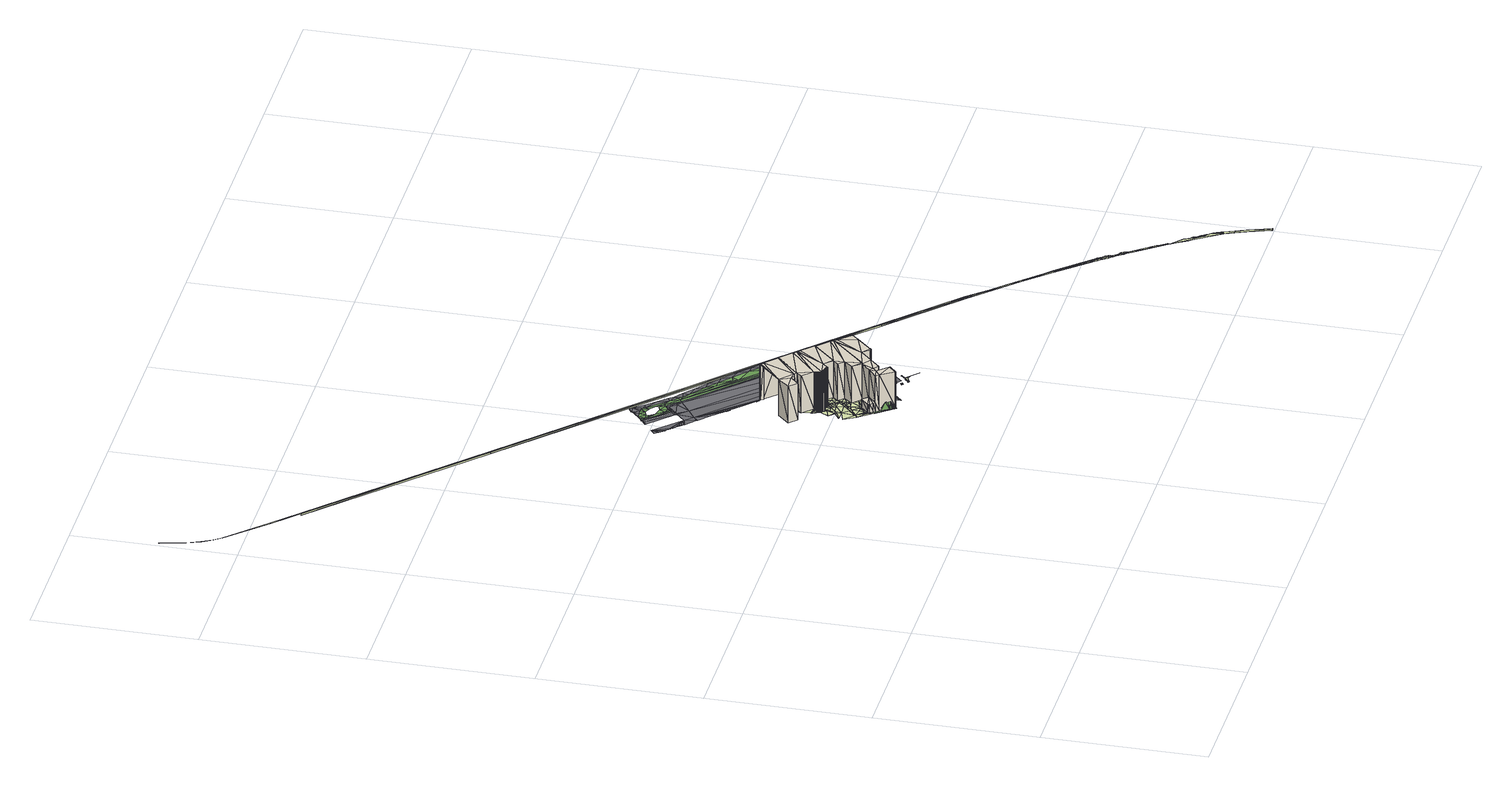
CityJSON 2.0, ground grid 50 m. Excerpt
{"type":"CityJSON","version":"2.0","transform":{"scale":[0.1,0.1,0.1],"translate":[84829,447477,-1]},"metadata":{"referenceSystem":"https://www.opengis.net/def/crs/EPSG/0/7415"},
"CityObjects":{
"object1":{"type":"GenericCityObject","attributes":{"bgt_status":"bestaand","bgt_type":"muur","plus_status":"geenWaarde","plus_type":"waardeOnbekend","relatievehoogteligging":"0"},"geometry":[{"type":"MultiSurface","lod":"1","boundaries":[[[0,1,2]],[[1,3,2]]]}]},
"building1":{"type":"Building","attributes":{"bgt_status":"bestaand","identificatiebagpnd":"503100000026303","measuredHeight":3.11,"min-height-surface":0.33,"plus_status":"geenWaarde","relatievehoogteligging":"0"},"geometry":[{"type":"MultiSurface","lod":"1","boundaries":[[[4,5,6]],[[5,7,6]],[[7,5,8]],[[7,8,9]],[[5,10,8]],[[11,12,6]],[[6,12,4]],[[13,11,7]],[[7,11,6]],[[3,13,9]],[[9,13,7]],[[2,3,8]],[[8,3,9]],[[14,2,10]],[[10,2,8]],[[15,14,5]],[[5,14,10]]]}]},
"building2":{"type":"Building","attributes":{"bgt_status":"bestaand","hoek":"(1:43.8)","identificatiebagpnd":"503100000004647","identificatiebagvbolaagstehuisnummer":"(1:503010000003297)","measuredHeight":12.33,"min-height-surface":0.16,"plaatsingspunt":"(1:84949.891447597.257)","plus_status":"geenWaarde","relatievehoogteligging":"0","tekst":"(1:37)"},"geometry":[{"type":"MultiSurface","lod":"1","boundaries":[[[16,17,18]],[[18,19,20]],[[19,21,22]],[[19,18,23]],[[19,23,21]],[[24,25,26]],[[23,24,26]],[[18,27,23]],[[23,27,24]],[[18,17,27]],[[27,17,28]],[[29,30,18]],[[18,30,16]],[[31,29,20]],[[20,29,18]],[[32,31,19]],[[19,31,20]],[[33,32,22]],[[22,32,19]],[[34,33,21]],[[21,33,22]],[[35,34,23]],[[23,34,21]],[[36,37,25]],[[25,37,26]],[[38,36,24]],[[24,36,25]],[[39,38,27]],[[27,38,24]],[[40,39,28]],[[28,39,27]],[[41,40,17]],[[17,40,28]]]}]},
"building3":{"type":"Building","attributes":{"bgt_status":"bestaand","hoek":"(1:43.8)","identificatiebagpnd":"503100000004643","identificatiebagvbolaagstehuisnummer":"(1:503010000003298)","measuredHeight":12.43,"min-height-surface":0.14,"plaatsingspunt":"(1:84955.890447590.722)","plus_status":"geenWaarde","relatievehoogteligging":"0","tekst":"(1:38)"},"geometry":[{"type":"MultiSurface","lod":"1","boundaries":[[[42,43,44]],[[44,45,46]],[[44,47,45]],[[44,48,47]],[[44,49,48]],[[44,50,49]],[[44,51,50]],[[44,52,51]],[[44,53,52]],[[44,54,53]],[[44,43,54]],[[42,55,43]],[[42,56,55]],[[42,57,56]],[[42,58,57]],[[42,59,58]],[[42,60,59]],[[42,61,60]],[[42,62,61]],[[42,63,62]],[[42,64,63]],[[42,65,64]],[[42,66,65]],[[42,67,66]],[[42,68,67]],[[67,69,70]],[[67,71,69]],[[69,71,72]],[[72,71,73]],[[74,68,75]],[[67,74,71]],[[67,68,74]],[[76,77,46]],[[46,77,44]],[[78,76,45]],[[45,76,46]],[[79,78,47]],[[47,78,45]],[[80,79,48]],[[48,79,47]],[[81,80,49]],[[49,80,48]],[[82,81,50]],[[50,81,49]],[[83,82,51]],[[51,82,50]],[[84,83,52]],[[52,83,51]],[[85,84,53]],[[53,84,52]],[[86,85,54]],[[54,85,53]],[[87,86,43]],[[43,86,54]],[[88,87,55]],[[55,87,43]],[[89,88,56]],[[56,88,55]],[[90,89,57]],[[57,89,56]],[[91,90,58]],[[58,90,57]],[[92,91,59]],[[59,91,58]],[[93,92,60]],[[60,92,59]],[[94,93,61]],[[61,93,60]],[[95,94,62]],[[62,94,61]],[[96,95,63]],[[63,95,62]],[[97,96,64]],[[64,96,63]],[[98,97,65]],[[65,97,64]],[[99,98,66]],[[66,98,65]],[[100,99,67]],[[67,99,66]],[[101,100,70]],[[70,100,67]],[[30,101,16]],[[16,101,69]],[[69,101,70]],[[17,16,72]],[[72,16,69]],[[72,41,17]],[[102,41,73]],[[73,41,72]],[[103,102,71]],[[71,102,73]],[[104,103,74]],[[74,103,71]],[[105,104,75]],[[75,104,74]],[[106,105,68]],[[68,105,75]]]}]},
"object2":{"type":"GenericCityObject","attributes":{"bgt_status":"bestaand","bgt_type":"muur","plus_status":"geenWaarde","plus_type":"waardeOnbekend","relatievehoogteligging":"0"},"geometry":[{"type":"MultiSurface","lod":"1","boundaries":[[[107,108,109]],[[107,110,108]],[[111,112,113]],[[111,114,112]],[[115,110,107]],[[116,117,118]],[[117,119,120]],[[117,121,119]],[[118,114,122]],[[121,117,116]],[[123,121,116]],[[123,116,124]],[[116,118,125]],[[125,118,126]],[[117,114,118]],[[114,111,127]],[[122,114,127]],[[122,128,129]],[[122,127,128]],[[111,110,127]],[[130,115,107]],[[115,127,110]],[[115,130,131]],[[131,130,132]],[[107,133,130]],[[134,130,133]],[[135,133,107]],[[136,135,109]],[[109,135,107]],[[137,136,108]],[[108,136,109]],[[138,137,110]],[[110,137,108]],[[139,138,111]],[[111,138,110]],[[140,139,113]],[[113,139,111]],[[141,140,112]],[[112,140,113]],[[142,141,114]],[[114,141,112]],[[143,142,117]],[[117,142,114]],[[144,143,120]],[[120,143,117]],[[145,144,119]],[[119,144,120]],[[146,145,121]],[[121,145,119]],[[123,146,121]]]}]},
"building4":{"type":"Building","attributes":{"bgt_status":"bestaand","hoek":"(1:43.8)","identificatiebagpnd":"503100000028346","identificatiebagvbolaagstehuisnummer":"(1:503010000003299)","measuredHeight":12.39,"min-height-surface":0.13,"plaatsingspunt":"(1:84958.769447588.042)","plus_status":"geenWaarde","relatievehoogteligging":"0","tekst":"(1:39)"},"geometry":[{"type":"MultiSurface","lod":"1","boundaries":[[[147,148,149]],[[42,150,151]],[[149,42,151]],[[42,152,150]],[[42,153,152]],[[42,154,153]],[[42,155,154]],[[42,156,155]],[[42,157,156]],[[42,158,157]],[[42,159,158]],[[42,160,159]],[[42,161,160]],[[42,162,161]],[[42,163,162]],[[42,164,163]],[[42,165,164]],[[42,166,165]],[[166,42,167]],[[167,42,168]],[[168,42,169]],[[169,42,170]],[[170,42,171]],[[171,42,172]],[[172,42,173]],[[173,42,44]],[[149,68,42]],[[174,175,68]],[[149,174,68]],[[149,148,176]],[[149,176,174]],[[148,177,176]],[[148,178,177]],[[179,180,147]],[[147,180,148]],[[181,182,149]],[[149,182,179]],[[149,179,147]],[[183,181,151]],[[151,181,149]],[[184,183,150]],[[150,183,151]],[[185,184,152]],[[152,184,150]],[[186,185,153]],[[153,185,152]],[[187,186,154]],[[154,186,153]],[[188,187,155]],[[155,187,154]],[[189,188,156]],[[156,188,155]],[[190,189,157]],[[157,189,156]],[[191,190,158]],[[158,190,157]],[[192,191,159]],[[159,191,158]],[[193,192,160]],[[160,192,159]],[[194,193,161]],[[161,193,160]],[[195,194,162]],[[162,194,161]],[[196,195,163]],[[163,195,162]],[[197,196,164]],[[164,196,163]],[[198,197,165]],[[165,197,164]],[[199,198,166]],[[166,198,165]],[[200,199,167]],[[167,199,166]],[[201,200,168]],[[168,200,167]],[[202,201,169]],[[169,201,168]],[[203,202,170]],[[170,202,169]],[[204,203,171]],[[171,203,170]],[[205,204,172]],[[172,204,171]],[[206,205,173]],[[173,205,172]],[[77,206,44]],[[44,206,173]],[[207,106,175]],[[175,106,68]],[[208,207,174]],[[174,207,175]],[[209,208,176]],[[176,208,174]],[[210,209,177]],[[177,209,176]],[[211,210,178]],[[178,210,177]],[[212,211,180]],[[180,211,148]],[[148,211,178]]]}]},
"building5":{"type":"Building","attributes":{"bgt_status":"bestaand","hoek":"(1:43.8)","identificatiebagpnd":"503100000026309","identificatiebagvbolaagstehuisnummer":"(1:503010000003301)","measuredHeight":12.13,"min-height-surface":0.17,"plaatsingspunt":"(1:84967.823447579.382)","plus_status":"geenWaarde","relatievehoogteligging":"0","tekst":"(1:41)"},"geometry":[{"type":"MultiSurface","lod":"1","boundaries":[[[213,214,215]],[[214,216,215]],[[217,218,215]],[[216,217,215]],[[219,213,215]],[[220,221,213]],[[222,223,213]],[[224,225,223]],[[226,227,228]],[[227,229,228]],[[230,231,232]],[[228,229,232]],[[230,233,231]],[[230,234,233]],[[229,230,232]],[[224,226,228]],[[223,222,224]],[[219,235,236]],[[224,237,226]],[[224,222,237]],[[222,213,221]],[[235,238,236]],[[219,236,213]],[[239,221,220]],[[213,236,220]],[[235,240,238]],[[241,242,235]],[[235,242,240]],[[243,241,219]],[[219,241,235]],[[244,243,215]],[[215,243,219]],[[245,244,218]],[[218,244,215]],[[246,245,217]],[[217,245,218]],[[133,246,216]],[[216,246,217]],[[134,133,214]],[[214,133,216]],[[247,134,213]],[[213,134,214]],[[248,247,223]],[[223,247,213]],[[249,248,225]],[[225,248,223]],[[250,249,224]],[[224,249,225]],[[251,250,228]],[[228,250,224]],[[124,251,232]],[[232,251,228]],[[123,124,231]],[[231,124,232]],[[252,123,233]],[[233,123,231]],[[253,252,234]],[[234,252,233]],[[254,253,230]],[[230,253,234]],[[255,254,229]],[[229,254,230]],[[12,255,4]],[[4,255,227]],[[227,255,229]],[[5,4,226]],[[226,4,227]],[[256,15,237]],[[237,15,5]],[[237,5,226]],[[257,256,222]],[[222,256,237]],[[258,259,239]],[[239,259,221]],[[260,258,220]],[[220,258,239]],[[261,260,236]],[[236,260,220]],[[262,261,238]],[[238,261,236]],[[242,262,240]],[[240,262,238]]]}]},
"building6":{"type":"Building","attributes":{"bgt_status":"bestaand","hoek":"(1:43.8)","identificatiebagpnd":"503100000026310","identificatiebagvbolaagstehuisnummer":"(1:503010000003300)","measuredHeight":12.33,"min-height-surface":0.15,"plaatsingspunt":"(1:84965.207447582.006)","plus_status":"geenWaarde","relatievehoogteligging":"0","tekst":"(1:40)"},"geometry":[{"type":"MultiSurface","lod":"1","boundaries":[[[263,264,265]],[[263,265,266]],[[265,179,267]],[[268,180,179]],[[265,268,179]],[[180,268,269]],[[265,270,268]],[[265,264,270]],[[270,264,271]],[[222,221,263]],[[263,221,264]],[[272,257,266]],[[266,257,222]],[[266,222,263]],[[273,272,265]],[[265,272,266]],[[274,273,267]],[[267,273,265]],[[182,274,179]],[[179,274,267]],[[275,212,269]],[[269,212,180]],[[276,275,268]],[[268,275,269]],[[277,276,270]],[[270,276,268]],[[278,277,271]],[[271,277,270]],[[259,278,221]],[[221,278,264]],[[264,278,271]]]}]},
"object3":{"type":"GenericCityObject","attributes":{"bgt_status":"bestaand","bgt_type":"muur","plus_status":"geenWaarde","plus_type":"waardeOnbekend","relatievehoogteligging":"0"},"geometry":[{"type":"MultiSurface","lod":"1","boundaries":[[[279,280,281]],[[280,279,282]],[[282,279,283]],[[280,284,281]],[[281,285,286]],[[281,284,285]],[[287,285,284]],[[288,287,289]],[[287,290,289]],[[287,284,290]],[[291,292,283]],[[283,292,282]],[[293,291,279]],[[279,291,283]],[[281,293,279]],[[294,295,286]],[[286,295,281]],[[296,294,285]],[[285,294,286]],[[287,296,285]]]}]},
"landuse1":{"type":"LandUse","attributes":{"bgt_fysiekvoorkomen":"erf","bgt_status":"bestaand","onbegroeidterreindeeloptalud":"0","plus_fysiekvoorkomen":"waardeOnbekend","plus_status":"geenWaarde","relatievehoogteligging":"0"},"geometry":[{"type":"MultiSurface","lod":"1","boundaries":[[[297,298,299]],[[297,300,298]],[[1,0,297]],[[301,302,303]],[[300,301,303]],[[302,304,305]],[[306,297,0]],[[307,0,2]],[[301,304,302]],[[300,297,306]],[[304,308,305]],[[309,0,307]],[[308,310,305]],[[301,311,304]],[[301,300,311]],[[309,312,0]],[[312,306,0]],[[311,313,304]],[[2,314,307]],[[310,315,316]],[[313,308,304]],[[317,315,310]],[[318,319,316]],[[314,309,307]],[[320,317,310]],[[318,316,315]],[[320,310,308]],[[321,317,320]],[[315,317,86]],[[321,84,317]],[[322,311,300]],[[306,323,300]],[[313,324,308]],[[84,85,317]],[[309,314,312]],[[85,86,317]],[[320,308,324]],[[311,325,313]],[[326,101,327]],[[320,80,321]],[[80,81,321]],[[82,321,81]],[[315,92,318]],[[82,83,321]],[[83,84,321]],[[14,314,2]],[[315,86,87]],[[80,320,79]],[[79,320,78]],[[315,87,88]],[[320,324,78]],[[89,315,88]],[[100,328,319]],[[315,89,90]],[[99,319,318]],[[78,324,76]],[[329,328,100]],[[90,91,315]],[[101,329,100]],[[313,325,324]],[[306,312,330]],[[92,315,91]],[[93,318,92]],[[331,312,314]],[[93,94,318]],[[318,94,95]],[[29,31,327]],[[324,332,76]],[[318,95,96]],[[323,322,300]],[[322,325,311]],[[318,96,97]],[[30,327,101]],[[318,97,98]],[[324,325,332]],[[312,331,333]],[[99,100,319]],[[98,99,318]],[[306,330,323]],[[14,331,314]],[[77,76,332]],[[312,333,330]],[[29,327,30]],[[14,334,331]],[[332,325,335]],[[206,77,332]],[[334,333,331]],[[205,206,332]],[[204,205,332]],[[204,332,335]],[[322,336,325]],[[325,337,335]],[[203,204,335]],[[336,337,325]],[[202,203,335]],[[201,202,335]],[[333,338,330]],[[201,335,339]],[[330,338,323]],[[15,340,14]],[[339,200,201]],[[337,339,335]],[[322,341,336]],[[200,339,199]],[[337,199,339]],[[256,340,15]],[[198,199,337]],[[337,336,342]],[[198,337,197]],[[342,336,341]],[[14,343,334]],[[334,344,333]],[[196,197,337]],[[345,322,323]],[[333,346,338]],[[195,196,337]],[[194,195,337]],[[338,347,323]],[[348,337,342]],[[340,349,14]],[[337,348,194]],[[345,341,322]],[[348,193,194]],[[341,350,342]],[[348,342,351]],[[340,256,349]],[[348,352,193]],[[352,192,193]],[[353,338,346]],[[344,346,333]],[[348,354,352]],[[191,192,352]],[[347,345,323]],[[350,351,342]],[[347,338,353]],[[348,351,354]],[[352,354,191]],[[345,350,341]],[[191,354,190]],[[343,344,334]],[[354,189,190]],[[14,349,343]],[[354,351,355]],[[351,350,355]],[[355,189,354]],[[355,188,189]],[[346,356,353]],[[355,357,188]],[[357,187,188]],[[358,346,344]],[[350,359,355]],[[356,347,353]],[[356,346,358]],[[345,359,350]],[[357,186,187]],[[185,186,357]],[[355,360,357]],[[344,272,358]],[[358,272,356]],[[345,347,361]],[[360,185,357]],[[355,359,360]],[[256,257,349]],[[360,184,185]],[[345,361,359]],[[360,183,184]],[[356,362,347]],[[363,272,344]],[[362,361,347]],[[343,363,344]],[[364,183,360]],[[343,349,365]],[[343,365,363]],[[359,366,360]],[[361,367,359]],[[257,272,363]],[[366,364,360]],[[274,361,362]],[[273,356,272]],[[349,257,365]],[[181,183,364]],[[367,366,359]],[[257,363,365]],[[361,274,367]],[[273,362,356]],[[181,364,366]],[[273,274,362]],[[274,182,367]],[[182,366,367]],[[182,181,366]]]}]},
"landuse2":{"type":"LandUse","attributes":{"bgt_fysiekvoorkomen":"erf","bgt_status":"bestaand","onbegroeidterreindeeloptalud":"0","plus_fysiekvoorkomen":"waardeOnbekend","plus_status":"geenWaarde","relatievehoogteligging":"0"},"geometry":[{"type":"MultiSurface","lod":"1","boundaries":[[[3,368,13]],[[369,370,1]],[[370,3,1]],[[299,1,297]],[[371,372,370]],[[368,3,372]],[[373,374,372]],[[374,13,368]],[[299,369,1]],[[372,3,370]],[[371,369,299]],[[371,370,369]],[[373,371,299]],[[373,372,371]],[[372,374,368]],[[373,13,374]]]}]},
"landuse3":{"type":"LandUse","attributes":{"bgt_fysiekvoorkomen":"openverharding","bgt_status":"bestaand","onbegroeidterreindeeloptalud":"0","plus_fysiekvoorkomen":"waardeOnbekend","plus_status":"geenWaarde","relatievehoogteligging":"0"},"geometry":[{"type":"MultiSurface","lod":"1","boundaries":[[[11,13,373]],[[11,373,375]]]}]},
"plantcover1":{"type":"PlantCover","attributes":{"begroeidterreindeeloptalud":"0","bgt_status":"bestaand","class":"groenvoorziening","plus_fysiekvoorkomen":"heesters","plus_status":"geenWaarde","relatievehoogteligging":"0"},"geometry":[{"type":"MultiSurface","lod":"1","boundaries":[[[376,377,378]],[[379,380,381]],[[12,11,375]],[[255,12,375]],[[254,378,377]],[[379,255,375]],[[254,380,378]],[[254,255,380]],[[382,377,383]],[[378,380,379]],[[379,381,255]],[[380,255,381]],[[254,382,383]],[[254,377,382]],[[383,384,375]],[[383,377,376]],[[384,379,375]],[[384,378,379]],[[384,376,378]],[[384,383,376]]]}]},
"road1":{"type":"Road","attributes":{"bgt_status":"bestaand","function":"voetpad","plus_functiewegdeel":"waardeOnbekend","plus_fysiekvoorkomenwegdeel":"gebakkenklinkers","plus_status":"geenWaarde","relatievehoogteligging":"0","surfacematerial":"openverharding","wegdeeloptalud":"0"},"geometry":[{"type":"MultiSurface","lod":"1","boundaries":[[[385,242,386]],[[386,242,387]],[[278,385,275]],[[388,387,242]],[[389,388,242]],[[390,389,242]],[[391,390,242]],[[392,391,242]],[[393,392,242]],[[394,393,242]],[[395,394,242]],[[396,395,242]],[[397,396,242]],[[398,397,242]],[[399,398,242]],[[400,399,242]],[[401,400,242]],[[402,401,242]],[[403,402,242]],[[404,403,242]],[[242,385,262]],[[262,385,258]],[[261,262,260]],[[262,258,260]],[[275,385,211]],[[258,385,259]],[[259,385,278]],[[277,278,276]],[[278,275,276]],[[211,385,210]],[[275,211,212]],[[385,405,41]],[[102,385,41]],[[209,210,207]],[[209,207,208]],[[210,385,207]],[[207,385,106]],[[106,385,105]],[[104,105,103]],[[105,102,103]],[[105,385,102]],[[41,405,40]],[[406,405,407]],[[39,40,38]],[[40,36,38]],[[40,405,36]],[[36,405,37]],[[37,405,408]],[[409,408,410]],[[409,410,411]],[[408,405,410]],[[410,406,412]],[[410,405,406]],[[413,405,414]],[[415,407,416]],[[407,417,416]],[[407,405,417]],[[417,405,418]],[[418,405,419]],[[420,419,413]],[[420,413,421]],[[419,405,413]],[[414,405,422]],[[422,405,423]],[[424,423,425]],[[426,427,428]],[[428,424,425]],[[429,427,430]],[[430,427,431]],[[426,432,431]],[[431,427,426]],[[433,432,434]],[[426,435,432]],[[434,432,435]],[[426,436,435]],[[437,436,438]],[[439,438,436]],[[440,437,438]],[[439,441,438]],[[442,441,443]],[[439,444,441]],[[443,441,444]],[[439,445,444]],[[446,445,439]],[[439,436,426]],[[428,425,426]],[[423,405,425]]]}]},
"landuse4":{"type":"LandUse","attributes":{"bgt_fysiekvoorkomen":"erf","bgt_status":"bestaand","onbegroeidterreindeeloptalud":"0","plus_fysiekvoorkomen":"waardeOnbekend","plus_status":"geenWaarde","relatievehoogteligging":"0"},"geometry":[{"type":"MultiSurface","lod":"1","boundaries":[[[447,448,449]],[[450,451,248]],[[131,452,115]],[[453,132,130]],[[115,452,127]],[[452,131,454]],[[129,455,122]],[[456,457,128]],[[122,455,118]],[[457,458,459]],[[125,460,116]],[[125,126,461]],[[457,462,463]],[[464,249,250]],[[251,465,464]],[[463,126,455]],[[466,467,447]],[[466,468,247]],[[469,247,468]],[[459,458,470]],[[455,126,118]],[[456,450,248]],[[451,247,248]],[[447,469,468]],[[134,247,469]],[[453,448,447]],[[134,469,449]],[[124,471,251]],[[460,125,471]],[[448,134,449]],[[449,469,447]],[[451,466,247]],[[447,468,466]],[[459,462,457]],[[463,461,126]],[[452,454,472]],[[470,458,456]],[[472,473,450]],[[454,132,453]],[[128,457,129]],[[457,463,455]],[[471,465,251]],[[471,461,465]],[[473,451,450]],[[473,467,451]],[[451,467,466]],[[473,454,453]],[[467,453,447]],[[467,473,453]],[[130,448,453]],[[130,134,448]],[[129,457,455]],[[456,458,457]],[[248,470,456]],[[248,459,470]],[[459,474,462]],[[461,471,125]],[[474,463,462]],[[475,249,461]],[[475,461,463]],[[249,465,461]],[[472,454,473]],[[131,132,454]],[[456,476,450]],[[476,128,452]],[[476,452,472]],[[128,127,452]],[[450,476,472]],[[456,128,476]],[[124,460,471]],[[124,116,460]],[[251,464,250]],[[465,249,464]],[[249,459,248]],[[249,474,459]],[[474,475,463]],[[474,249,475]]]}]},
"road2":{"type":"Road","attributes":{"bgt_status":"bestaand","function":"parkeervlak","plus_functiewegdeel":"waardeOnbekend","plus_fysiekvoorkomenwegdeel":"betonstraatstenen","plus_status":"geenWaarde","relatievehoogteligging":"0","surfacematerial":"openverharding","wegdeeloptalud":"0"},"geometry":[{"type":"MultiSurface","lod":"1","boundaries":[[[477,478,479]],[[479,478,480]],[[480,478,481]],[[481,478,482]],[[482,478,483]],[[483,478,484]],[[484,478,485]],[[485,478,486]],[[478,487,486]]]}]},
"road3":{"type":"Road","attributes":{"bgt_status":"bestaand","function":"rijbaanlokaleweg","plus_functiewegdeel":"waardeOnbekend","plus_fysiekvoorkomenwegdeel":"betonstraatstenen","plus_status":"geenWaarde","relatievehoogteligging":"0","surfacematerial":"openverharding","wegdeeloptalud":"0"},"geometry":[{"type":"MultiSurface","lod":"1","boundaries":[[[488,489,385]],[[489,405,385]],[[489,490,405]],[[405,490,425]]]}]},
"road4":{"type":"Road","attributes":{"bgt_status":"bestaand","function":"voetpad","plus_functiewegdeel":"waardeOnbekend","plus_fysiekvoorkomenwegdeel":"gebakkenklinkers","plus_status":"geenWaarde","relatievehoogteligging":"0","surfacematerial":"openverharding","wegdeeloptalud":"0"},"geometry":[{"type":"MultiSurface","lod":"1","boundaries":[[[491,492,493]],[[494,495,496]],[[494,497,495]],[[498,499,496]],[[500,494,496]],[[501,500,496]],[[499,501,496]],[[502,499,498]],[[503,502,498]],[[504,503,498]],[[505,504,498]],[[506,505,498]],[[507,506,498]],[[493,507,498]],[[493,492,507]],[[508,491,493]],[[509,510,491]],[[508,509,491]],[[511,512,513]],[[512,509,508]],[[514,515,516]],[[511,509,512]],[[517,511,518]],[[519,517,518]],[[518,511,520]],[[521,518,520]],[[520,511,522]],[[523,520,524]],[[524,520,525]],[[526,524,525]],[[525,520,522]],[[522,511,527]],[[527,511,513]],[[528,516,515]],[[528,515,529]],[[530,528,529]],[[514,512,515]],[[531,528,530]],[[531,513,528]],[[531,527,513]],[[513,512,514]]]}]},
"road5":{"type":"Road","attributes":{"bgt_status":"bestaand","function":"voetpad","plus_functiewegdeel":"waardeOnbekend","plus_fysiekvoorkomenwegdeel":"gebakkenklinkers","plus_status":"geenWaarde","relatievehoogteligging":"0","surfacematerial":"openverharding","wegdeeloptalud":"0"},"geometry":[{"type":"MultiSurface","lod":"1","boundaries":[[[532,533,534]],[[533,535,534]]]}]},
"plantcover2":{"type":"PlantCover","attributes":{"begroeidterreindeeloptalud":"0","bgt_status":"bestaand","class":"groenvoorziening","plus_fysiekvoorkomen":"gras-enkruidachtigen","plus_status":"geenWaarde","relatievehoogteligging":"0"},"geometry":[{"type":"MultiSurface","lod":"1","boundaries":[[[536,537,538]],[[539,540,541]],[[542,539,541]],[[543,542,544]],[[545,546,547]],[[548,547,546]],[[549,548,546]],[[550,551,546]],[[515,552,553]],[[536,552,515]],[[554,515,512]],[[555,556,508]],[[557,558,547]],[[496,495,559]],[[560,561,562]],[[562,496,563]],[[563,564,565]],[[565,564,566]],[[563,496,564]],[[564,496,559]],[[561,498,496]],[[561,567,568]],[[562,561,496]],[[569,570,554]],[[571,561,560]],[[571,567,561]],[[570,556,572]],[[551,549,546]],[[551,550,573]],[[573,550,574]],[[575,576,577]],[[578,574,579]],[[580,550,546]],[[577,561,581]],[[582,576,575]],[[575,577,583]],[[583,577,581]],[[581,561,584]],[[584,561,568]],[[536,585,552]],[[545,555,508]],[[558,555,545]],[[547,558,545]],[[557,544,558]],[[557,543,544]],[[542,541,544]],[[540,538,537]],[[540,537,541]],[[538,585,536]],[[536,586,537]],[[508,587,512]],[[508,556,587]],[[574,550,579]],[[576,561,577]],[[588,576,582]],[[580,589,578]],[[588,589,576]],[[580,578,579]],[[572,536,515]],[[572,586,536]],[[587,569,554]],[[587,556,570]],[[554,570,572]],[[569,587,570]],[[515,554,572]],[[512,587,554]],[[550,580,579]],[[546,561,576]],[[576,580,546]],[[576,589,580]]]}]},
"road6":{"type":"Road","attributes":{"bgt_status":"bestaand","function":"parkeervlak","plus_functiewegdeel":"waardeOnbekend","plus_fysiekvoorkomenwegdeel":"betonstraatstenen","plus_status":"geenWaarde","relatievehoogteligging":"0","surfacematerial":"openverharding","wegdeeloptalud":"0"},"geometry":[{"type":"MultiSurface","lod":"1","boundaries":[[[492,491,510]],[[492,488,507]],[[507,500,506]],[[506,504,505]],[[506,503,504]],[[506,501,503]],[[503,501,502]],[[502,501,499]],[[506,500,501]],[[507,494,500]],[[507,497,494]],[[507,590,497]],[[590,507,488]],[[591,590,488]],[[592,591,488]],[[593,592,488]],[[594,593,488]],[[595,594,488]],[[596,595,488]],[[597,596,488]],[[598,597,488]],[[599,598,488]],[[599,488,600]],[[492,489,488]],[[520,523,490]],[[522,527,490]],[[525,522,490]],[[526,525,490]],[[524,526,490]],[[523,524,490]],[[489,517,490]],[[521,520,490]],[[510,511,489]],[[490,518,521]],[[490,519,518]],[[490,517,519]],[[489,511,517]],[[510,509,511]],[[492,510,489]]]}]},
"landuse5":{"type":"LandUse","attributes":{"bgt_fysiekvoorkomen":"geslotenverharding","bgt_status":"bestaand","onbegroeidterreindeeloptalud":"0","plus_fysiekvoorkomen":"waardeOnbekend","plus_status":"geenWaarde","relatievehoogteligging":"0"},"geometry":[{"type":"MultiSurface","lod":"1","boundaries":[[[601,602,603]],[[602,604,605]],[[606,607,608]],[[609,610,611]],[[611,612,613]],[[613,612,614]],[[615,616,617]],[[618,619,620]],[[621,622,623]],[[624,625,626]],[[627,628,629]],[[630,631,632]],[[630,633,631]],[[634,635,636]],[[634,637,635]],[[638,639,637]],[[640,641,639]],[[642,643,641]],[[644,645,646]],[[647,648,649]],[[649,648,650]],[[650,648,651]],[[652,648,653]],[[653,648,654]],[[654,648,655]],[[648,645,656]],[[656,645,657]],[[657,645,658]],[[658,645,659]],[[659,645,644]],[[645,660,646]],[[645,661,660]],[[608,662,661]],[[608,663,662]],[[608,664,663]],[[608,665,664]],[[608,666,665]],[[608,667,666]],[[608,668,667]],[[608,669,668]],[[608,670,669]],[[608,671,670]],[[608,672,671]],[[608,673,672]],[[608,674,673]],[[608,675,674]],[[676,610,609]],[[606,677,607]],[[678,679,643]],[[680,677,681]],[[682,683,645]],[[681,677,606]],[[655,648,656]],[[607,675,608]],[[620,684,618]],[[685,686,687]],[[683,688,689]],[[629,628,690]],[[691,683,689]],[[692,693,622]],[[692,694,693]],[[678,643,642]],[[695,634,636]],[[696,693,697]],[[622,621,698]],[[699,617,616]],[[700,701,702]],[[703,700,702]],[[704,705,706]],[[707,708,701]],[[709,710,708]],[[711,712,713]],[[714,715,716]],[[716,708,717]],[[611,610,612]],[[604,610,676]],[[605,604,676]],[[603,602,605]],[[718,719,603]],[[603,719,601]],[[718,720,721]],[[719,718,721]],[[722,697,693]],[[616,687,699]],[[623,625,624]],[[628,627,625]],[[634,695,637]],[[723,640,638]],[[724,725,708]],[[726,727,725]],[[728,729,708]],[[730,714,731]],[[732,733,707]],[[726,725,733]],[[638,640,639]],[[734,641,640]],[[725,727,708]],[[729,709,708]],[[705,735,736]],[[736,614,705]],[[726,710,709]],[[726,737,710]],[[688,682,647]],[[738,683,682]],[[694,616,697]],[[694,687,616]],[[739,740,702]],[[741,739,617]],[[619,683,691]],[[688,679,689]],[[723,734,640]],[[642,641,734]],[[732,700,742]],[[743,701,700]],[[744,731,737]],[[712,745,706]],[[686,699,687]],[[686,617,699]],[[698,692,622]],[[698,694,692]],[[682,645,647]],[[645,608,661]],[[694,722,693]],[[694,697,722]],[[714,746,737]],[[710,737,746]],[[633,695,636]],[[695,638,637]],[[745,704,706]],[[613,735,704]],[[629,690,632]],[[628,633,690]],[[726,729,728]],[[726,709,729]],[[747,744,748]],[[731,715,730]],[[688,738,682]],[[749,683,738]],[[750,707,701]],[[724,708,707]],[[626,627,629]],[[626,625,627]],[[647,645,648]],[[683,608,645]],[[751,679,678]],[[752,740,742]],[[741,617,686]],[[685,753,739]],[[753,740,754]],[[616,755,697]],[[756,693,757]],[[726,732,742]],[[726,733,732]],[[742,753,687]],[[742,740,753]],[[710,717,708]],[[710,746,717]],[[753,685,687]],[[753,754,739]],[[651,652,653]],[[651,648,652]],[[732,743,700]],[[732,750,743]],[[706,705,614]],[[704,735,705]],[[684,691,689]],[[620,619,691]],[[631,633,636]],[[628,642,695]],[[628,695,633]],[[642,723,695]],[[740,739,754]],[[702,617,739]],[[733,724,707]],[[733,725,724]],[[613,745,744]],[[613,704,745]],[[758,696,697]],[[757,693,696]],[[744,759,731]],[[748,760,713]],[[684,751,618]],[[689,679,751]],[[742,703,702]],[[742,700,703]],[[727,728,708]],[[727,726,728]],[[691,684,620]],[[689,751,684]],[[678,618,751]],[[678,619,618]],[[690,630,632]],[[690,633,630]],[[702,752,742]],[[702,740,752]],[[615,755,616]],[[757,758,755]],[[744,761,760]],[[744,745,761]],[[761,711,713]],[[761,745,711]],[[713,712,706]],[[711,745,712]],[[755,758,697]],[[757,696,758]],[[743,750,701]],[[732,707,750]],[[756,615,617]],[[756,755,615]],[[613,736,735]],[[613,614,736]],[[746,716,717]],[[731,759,715]],[[714,730,715]],[[760,761,713]],[[746,714,716]],[[737,731,714]],[[747,713,715]],[[715,708,716]],[[747,748,713]],[[744,760,748]],[[759,747,715]],[[759,744,747]],[[628,622,693]],[[628,625,622]],[[621,623,624]],[[622,625,623]],[[688,749,738]],[[688,683,749]],[[685,741,686]],[[685,739,741]],[[695,723,638]],[[642,734,723]],[[693,756,617]],[[757,755,756]],[[706,715,713]],[[706,708,715]],[[762,763,613]],[[613,763,611]],[[764,762,744]],[[744,762,613]],[[765,764,737]],[[737,764,744]],[[766,765,726]],[[726,765,737]],[[742,766,726]],[[767,742,687]],[[768,767,694]],[[694,767,687]],[[769,768,698]],[[698,768,694]],[[770,769,621]],[[621,769,698]],[[771,770,624]],[[624,770,621]],[[772,771,626]],[[626,771,624]],[[773,772,629]],[[629,772,626]],[[774,773,632]],[[632,773,629]],[[631,774,632]],[[775,636,635]],[[776,775,637]],[[637,775,635]],[[777,776,639]],[[639,776,637]],[[778,777,641]],[[641,777,639]],[[643,778,641]],[[779,688,647]],[[780,779,649]],[[649,779,647]],[[781,780,650]],[[650,780,649]],[[782,781,651]],[[651,781,650]],[[783,782,653]],[[653,782,651]],[[784,783,654]],[[654,783,653]],[[785,784,655]],[[655,784,654]],[[786,785,656]],[[656,785,655]],[[787,786,657]],[[657,786,656]],[[788,787,658]],[[658,787,657]],[[789,788,659]],[[659,788,658]],[[790,789,644]],[[644,789,659]],[[791,790,646]],[[646,790,644]],[[792,791,660]],[[660,791,646]],[[793,792,661]],[[661,792,660]],[[794,793,662]],[[662,793,661]],[[795,794,663]],[[663,794,662]],[[796,795,664]],[[664,795,663]],[[797,796,665]],[[665,796,664]],[[798,797,666]],[[666,797,665]],[[799,798,667]],[[667,798,666]],[[800,799,668]],[[668,799,667]],[[801,800,669]],[[669,800,668]],[[802,801,670]],[[670,801,669]],[[803,802,671]],[[671,802,670]],[[804,803,672]],[[672,803,671]],[[805,804,673]],[[673,804,672]],[[806,805,674]],[[674,805,673]],[[807,806,675]],[[675,806,674]],[[808,807,607]],[[607,807,675]],[[809,808,677]],[[677,808,607]],[[680,809,677]]]}]},
"landuse6":{"type":"LandUse","attributes":{"bgt_fysiekvoorkomen":"erf","bgt_status":"bestaand","onbegroeidterreindeeloptalud":"0","plus_fysiekvoorkomen":"waardeOnbekend","plus_status":"geenWaarde","relatievehoogteligging":"0"},"geometry":[{"type":"MultiSurface","lod":"1","boundaries":[[[284,280,810]],[[810,811,284]],[[812,811,810]],[[811,813,284]]]}]},
"road7":{"type":"Road","attributes":{"bgt_status":"bestaand","function":"voetpad","plus_functiewegdeel":"waardeOnbekend","plus_fysiekvoorkomenwegdeel":"asfalt","plus_status":"geenWaarde","relatievehoogteligging":"0","surfacematerial":"geslotenverharding","wegdeeloptalud":"0"},"geometry":[{"type":"MultiSurface","lod":"1","boundaries":[[[814,543,815]],[[816,815,557]],[[573,574,817]],[[551,818,819]],[[578,589,820]],[[574,821,817]],[[822,823,824]],[[582,575,825]],[[826,827,562]],[[828,829,830]],[[565,566,831]],[[827,832,562]],[[823,827,824]],[[823,828,830]],[[833,834,547]],[[822,828,823]],[[575,583,835]],[[588,836,837]],[[573,817,818]],[[824,827,826]],[[834,816,547]],[[838,826,563]],[[839,838,563]],[[831,839,565]],[[831,566,840]],[[563,565,839]],[[841,571,832]],[[584,842,843]],[[826,562,563]],[[841,842,568]],[[571,560,832]],[[562,832,560]],[[844,584,843]],[[841,567,571]],[[575,835,825]],[[841,568,567]],[[844,835,583]],[[568,842,584]],[[584,844,581]],[[844,583,581]],[[825,836,582]],[[820,589,837]],[[821,578,820]],[[582,836,588]],[[588,837,589]],[[574,578,821]],[[833,549,819]],[[551,573,818]],[[819,549,551]],[[833,548,549]],[[833,547,548]],[[816,557,547]],[[815,543,557]],[[543,814,542]],[[542,814,539]],[[539,814,845]],[[540,539,846]],[[538,540,847]],[[538,847,585]],[[540,846,847]],[[848,539,849]],[[814,850,851]],[[846,539,852]],[[852,539,848]],[[849,539,853]],[[853,539,854]],[[854,539,845]],[[845,814,855]],[[855,814,856]],[[856,814,851]],[[851,850,857]]]}]},
"road8":{"type":"Road","attributes":{"bgt_status":"bestaand","function":"parkeervlak","plus_functiewegdeel":"waardeOnbekend","plus_fysiekvoorkomenwegdeel":"betonstraatstenen","plus_status":"geenWaarde","relatievehoogteligging":"0","surfacematerial":"openverharding","wegdeeloptalud":"0"},"geometry":[{"type":"MultiSurface","lod":"1","boundaries":[[[858,859,860]],[[858,860,861]],[[860,859,862]],[[862,859,863]],[[863,859,864]],[[864,859,865]],[[865,859,866]],[[866,859,867]],[[867,859,868]]]}]},
"plantcover3":{"type":"PlantCover","attributes":{"begroeidterreindeeloptalud":"0","bgt_status":"bestaand","class":"groenvoorziening","plus_fysiekvoorkomen":"heesters","plus_status":"geenWaarde","relatievehoogteligging":"0"},"geometry":[{"type":"MultiSurface","lod":"1","boundaries":[[[545,508,493]],[[493,498,546]],[[546,498,561]],[[545,493,546]]]}]},
"plantcover4":{"type":"PlantCover","attributes":{"begroeidterreindeeloptalud":"0","bgt_status":"bestaand","class":"groenvoorziening","plus_fysiekvoorkomen":"waardeOnbekend","plus_status":"geenWaarde","relatievehoogteligging":"0"},"geometry":[{"type":"MultiSurface","lod":"1","boundaries":[[[869,870,871]],[[870,872,871]]]}]},
"road9":{"type":"Road","attributes":{"bgt_status":"bestaand","function":"voetpad","plus_functiewegdeel":"waardeOnbekend","plus_fysiekvoorkomenwegdeel":"gebakkenklinkers","plus_status":"geenWaarde","relatievehoogteligging":"0","surfacematerial":"openverharding","wegdeeloptalud":"0"},"geometry":[{"type":"MultiSurface","lod":"1","boundaries":[[[873,874,875]],[[874,876,875]]]}]},
"road10":{"type":"Road","attributes":{"bgt_status":"bestaand","function":"rijbaanlokaleweg","plus_functiewegdeel":"verkeersdrempel","plus_fysiekvoorkomenwegdeel":"waardeOnbekend","plus_status":"geenWaarde","relatievehoogteligging":"0","surfacematerial":"openverharding","wegdeeloptalud":"0"},"geometry":[{"type":"MultiSurface","lod":"1","boundaries":[[[877,878,879]],[[877,879,880]]]}]},
"road11":{"type":"Road","attributes":{"bgt_status":"bestaand","function":"rijbaanlokaleweg","plus_functiewegdeel":"verkeersdrempel","plus_fysiekvoorkomenwegdeel":"waardeOnbekend","plus_status":"geenWaarde","relatievehoogteligging":"0","surfacematerial":"openverharding","wegdeeloptalud":"0"},"geometry":[{"type":"MultiSurface","lod":"1","boundaries":[[[386,881,600]],[[600,488,385]],[[386,600,385]]]}]}
},
"vertices":[
[1180,938,15],[1179,937,15],[1203,907,13],[1202,905,13],
[1215,887,41],[1244,913,41],[1211,893,41],[1204,902,41],[1203,907,41],[1202,905,41],[1229,931,41],[1211,893,13],[1215,887,12],[1204,902,13],[1229,931,13],[1244,913,12],
[1177,1112,133],[1250,1184,133],[1171,1118,133],[1147,1122,133],[1156,1114,133],[1095,1119,133],[1119,1095,133],[1131,1155,133],[1205,1225,133],[1206,1226,133],[1204,1228,133],[1212,1218,133],[1213,1219,133],[1171,1118,12],[1177,1112,11],[1156,1114,12],[1147,1122,12],[1119,1095,12],[1095,1119,12],[1131,1155,11],[1206,1226,12],[1204,1228,11],[1205,1225,12],[1212,1218,12],[1213,1219,12],[1250,1184,11],
[1199,1043,134],[1182,1048,134],[1196,1040,134],[1184,1035,134],[1188,1032,134],[1184,1036,134],[1183,1038,134],[1183,1039,134],[1182,1041,134],[1182,1042,134],[1182,1044,134],[1182,1045,134],[1182,1047,134],[1182,1050,134],[1183,1051,134],[1183,1053,134],[1183,1054,134],[1184,1056,134],[1185,1057,134],[1186,1058,134],[1187,1060,134],[1187,1061,134],[1188,1062,134],[1190,1063,134],[1191,1064,134],[1192,1065,134],[1296,1140,134],[1177,1112,134],[1161,1095,134],[1286,1148,134],[1250,1184,134],[1287,1149,134],[1293,1141,134],[1294,1142,134],[1188,1032,11],[1196,1040,11],[1184,1035,11],[1184,1036,11],[1183,1038,11],[1183,1039,11],[1182,1041,11],[1182,1042,11],[1182,1044,11],[1182,1045,11],[1182,1047,11],[1182,1048,11],[1182,1050,11],[1183,1051,11],[1183,1053,11],[1183,1054,11],[1184,1056,11],[1185,1057,11],[1186,1058,11],[1187,1060,11],[1187,1061,11],[1188,1062,11],[1190,1063,11],[1191,1064,11],[1192,1065,11],[1161,1095,11],[1287,1149,11],[1286,1148,11],[1293,1141,11],[1294,1142,11],[1296,1140,11],
[1340,913,16],[1338,910,15],[1340,912,15],[1337,911,15],[1316,892,15],[1314,889,15],[1317,891,14],[1314,890,15],[1337,911,16],[1289,870,14],[1293,872,14],[1292,873,14],[1291,869,14],[1293,871,14],[1290,870,14],[1313,891,15],[1276,858,12],[1276,859,12],[1289,871,14],[1291,873,14],[1316,893,15],[1315,893,15],[1313,892,15],[1339,913,16],[1336,912,16],[1338,914,16],[1361,935,12],[1360,936,12],[1340,913,13],[1340,912,13],[1338,910,13],[1337,911,13],[1316,892,13],[1317,891,13],[1314,889,13],[1314,890,13],[1293,872,13],[1293,871,13],[1291,869,13],[1290,870,13],
[1270,1025,134],[1340,1095,134],[1245,1049,134],[1230,1034,134],[1231,1035,134],[1229,1034,134],[1228,1033,134],[1226,1032,134],[1225,1031,134],[1223,1031,134],[1222,1030,134],[1220,1030,134],[1219,1030,134],[1217,1030,134],[1216,1030,134],[1214,1030,134],[1213,1030,134],[1211,1030,134],[1210,1031,134],[1208,1031,134],[1207,1032,134],[1205,1032,134],[1204,1033,134],[1203,1034,134],[1201,1035,134],[1200,1036,134],[1199,1037,134],[1297,1137,134],[1298,1138,134],[1304,1131,134],[1305,1131,134],[1341,1096,134],[1270,1025,133],[1340,1095,133],[1245,1049,11],[1270,1025,11],[1231,1035,11],[1230,1034,11],[1229,1034,11],[1228,1033,11],[1226,1032,11],[1225,1031,11],[1223,1031,11],[1222,1030,11],[1220,1030,11],[1219,1030,11],[1217,1030,11],[1216,1030,11],[1214,1030,11],[1213,1030,11],[1211,1030,11],[1210,1031,11],[1208,1031,11],[1207,1032,11],[1205,1032,11],[1204,1033,11],[1203,1034,11],[1201,1035,11],[1200,1036,11],[1199,1037,11],[1298,1138,11],[1297,1137,11],[1304,1131,11],[1305,1131,11],[1341,1096,11],[1340,1095,11],
[1339,957,131],[1360,936,131],[1365,938,131],[1361,935,131],[1362,934,131],[1366,937,131],[1410,984,131],[1387,1049,131],[1386,1051,131],[1276,941,131],[1304,921,131],[1257,903,131],[1271,891,131],[1244,913,131],[1215,887,131],[1245,893,131],[1223,877,131],[1251,837,131],[1276,858,131],[1276,859,131],[1277,857,131],[1252,836,131],[1430,1004,131],[1395,1041,131],[1245,913,131],[1396,1042,131],[1388,1049,131],[1432,1006,131],[1430,1004,12],[1432,1006,12],[1410,984,12],[1365,938,12],[1366,937,12],[1362,934,12],[1339,957,12],[1304,921,12],[1271,891,12],[1257,903,12],[1245,893,12],[1277,857,12],[1252,836,12],[1251,837,12],[1223,877,12],[1245,913,12],[1276,941,11],[1388,1049,12],[1386,1051,11],[1387,1049,12],[1395,1041,12],[1396,1042,12],
[1276,941,133],[1386,1051,133],[1271,992,133],[1249,966,133],[1254,1008,133],[1376,1059,133],[1377,1060,133],[1383,1052,133],[1384,1053,133],[1249,966,11],[1271,992,11],[1254,1008,11],[1377,1060,11],[1376,1059,11],[1383,1052,11],[1384,1053,11],
[1404,834,14],[1402,830,14],[1412,842,13],[1400,833,13],[1403,835,14],[1425,849,11],[1416,844,14],[1415,845,14],[1434,860,12],[1433,861,12],[1435,862,11],[1437,860,11],[1403,835,12],[1400,833,12],[1404,834,12],[1415,845,12],[1412,842,12],[1416,844,13],
[1177,938,15],[1146,968,14],[1167,931,14],[1181,980,15],[1174,992,16],[1170,996,15],[1148,981,15],[1174,999,15],[1155,1014,15],[1197,959,16],[1200,914,15],[1181,1022,16],[1206,931,14],[1168,1039,16],[1184,1000,16],[1206,955,14],[1186,1014,15],[1219,932,15],[1174,1052,12],[1161,1062,13],[1173,1041,15],[1171,1063,13],[1167,1068,12],[1183,1036,15],[1180,1040,16],[1212,1003,15],[1218,981,15],[1188,1027,15],[1200,1015,16],[1157,1098,14],[1169,1117,13],[1161,1090,13],[1161,1094,13],[1221,974,14],[1223,935,14],[1197,1033,16],[1223,963,14],[1228,937,15],[1202,1032,16],[1209,1014,15],[1211,1027,15],[1225,976,15],[1207,1031,15],[1243,917,14],[1219,1008,16],[1218,1019,16],[1259,945,13],[1249,965,14],[1236,999,15],[1242,970,14],[1240,991,13],[1219,1026,15],[1262,937,15],[1230,1010,15],[1223,1022,13],[1219,1029,15],[1238,978,13],[1221,1029,13],[1227,1025,13],[1247,979,13],[1228,1031,14],[1246,969,14],[1238,1013,13],[1232,1031,12],[1245,997,12],[1249,993,13],[1264,951,14],[1237,1041,13],[1264,947,15],[1249,1025,13],[1251,1010,13],
[1199,904,16],[1191,912,15],[1196,911,17],[1191,908,16],[1195,908,17],[1195,895,14],[1198,897,14],
[1202,885,14],
[1239,841,15],[1242,840,15],[1242,849,38],[1234,849,15],[1237,857,38],[1233,861,38],[1249,835,14],[1244,831,13],[1237,842,15],
[1438,1025,12],[1443,1020,12],[1454,1010,12],[1455,1009,12],[1455,1008,12],[1456,1006,12],[1457,1005,12],[1457,1004,12],[1458,1002,12],[1458,1001,12],[1458,1000,12],[1459,998,12],[1459,997,12],[1459,995,12],[1459,994,12],[1458,992,12],[1458,991,12],[1458,990,12],[1457,988,12],[1456,987,12],[1063,1390,12],[1159,1273,11],[1131,1300,11],[1202,1230,11],[1201,1229,11],[1195,1237,11],[1194,1235,11],[1159,1272,11],[1112,1318,12],[1083,1345,12],[1130,1299,11],[1122,1306,11],[1123,1307,11],[1121,1309,11],[1119,1311,12],[1119,1310,12],[1111,1317,12],[1049,1377,12],[1048,1379,12],[1016,1409,12],[1039,1414,13],[1034,1419,13],[1012,1415,13],[1017,1410,13],[1011,1414,13],[1002,1423,13],[1003,1424,13],[998,1429,13],[997,1428,13],[988,1437,13],[989,1438,13],[984,1443,13],[983,1442,13],[974,1452,13],[958,1493,15],[973,1451,13],[970,1456,13],[969,1455,13],[959,1465,13],[960,1466,13],[955,1471,13],[944,1481,15],
[1349,938,14],[1352,931,15],[1358,937,14],[1306,922,14],[1327,938,14],[1327,914,16],[1339,925,16],[1333,916,16],[1307,890,16],[1305,915,14],[1303,898,15],[1296,910,15],[1289,905,14],[1277,863,13],[1279,883,13],[1284,896,15],[1283,889,14],[1261,899,13],[1269,890,13],[1336,940,15],[1336,937,14],[1349,941,16],[1354,941,14],[1301,916,14],[1271,868,13],[1322,918,14],[1326,932,13],[1281,894,13],[1280,890,14],[1321,915,14],
[1297,830,11],[1411,941,12],[1298,830,11],[1298,831,11],[1299,832,11],[1299,833,11],[1299,834,11],[1298,835,11],[1298,836,11],[1290,845,12],[1403,950,13],
[1465,1054,13],[1095,1413,14],[1066,1441,14],
[1120,1457,17],[1135,1442,16],[1139,1445,16],[1496,1085,15],[1490,1072,16],[1506,1089,16],[1487,1076,15],[1504,1091,16],[1497,1087,15],[1496,1086,15],[1496,1087,15],[1497,1088,15],[1496,1089,15],[1496,1090,15],[1496,1091,15],[1495,1091,15],[1495,1092,15],[1100,1483,18],[1098,1474,17],[1118,1454,16],[1069,1445,15],[1076,1460,16],[1067,1456,16],[1070,1459,16],[1004,1532,17],[1002,1526,17],[1069,1445,14],[1068,1444,14],[1069,1444,14],[1067,1443,14],[1067,1444,14],[1063,1444,15],[1066,1443,14],[1065,1443,14],[1064,1444,14],[1065,1444,14],[1063,1445,15],[999,1523,17],[988,1519,16],[987,1518,16],[1061,1447,15],
[1390,853,12],[1383,848,12],[1393,849,12],[1386,844,12],
[1018,1525,19],[1038,1528,18],[1021,1545,18],[1058,1550,17],[1042,1549,17],[1052,1533,18],[1067,1548,17],[1075,1544,17],[1072,1525,18],[1106,1490,18],[1146,1451,17],[1134,1478,17],[1152,1458,17],[1164,1448,17],[1247,1367,18],[1183,1433,16],[1011,1539,18],[1002,1534,17],[1073,1466,18],[1091,1501,18],[1073,1495,18],[1081,1539,17],[1090,1511,18],[1492,1071,16],[1517,1099,16],[1510,1098,16],[1516,1084,16],[1515,1072,16],[1497,1066,16],[1512,1062,16],[1509,1055,16],[1515,1118,16],[1509,1131,15],[1071,1474,19],[1067,1478,18],[1517,1109,16],[1048,1501,18],[1234,1395,16],[1270,1368,15],[1447,1203,15],[1379,1230,17],[1465,1160,17],[1310,1334,15],[1290,1328,16],[1299,1312,16],[1498,1147,15],[1422,1230,15],[1471,1178,15],[1505,1138,15],[1014,1541,18],[1036,1517,18],[1081,1471,19],[1391,1261,14],[1353,1296,15],
[1469,1057,14],[1468,1057,14],[1468,1057,13],[1468,1056,13],[1468,1055,13],[1467,1055,13],[1467,1054,13],[1467,1053,13],[1468,1052,13],[1468,1051,13],[1469,1050,13],
[40,2616,14],[58,2584,14],[42,2617,13],[75,2562,14],[60,2586,13],[2493,28,11],[2479,77,12],[2448,139,9],[191,2447,13],[188,2444,14],[268,2373,13],[735,1916,14],[738,1920,13],[1008,1654,14],[2157,530,11],[2128,567,8],[2122,566,13],[2315,337,8],[2331,310,13],[2340,303,8],[2226,454,14],[2221,453,13],[2226,450,9],[2231,448,14],[2231,444,8],[2237,441,14],[2238,434,12],[2238,431,14],[2242,434,14],[2249,425,7],[2253,421,5],[2248,428,12],[2254,416,8],[2264,406,7],[2264,408,11],[2259,414,5],[2269,401,13],[2271,397,7],[2275,394,12],[2275,392,7],[2280,387,11],[2276,384,13],[2285,381,5],[2427,186,12],[2410,197,12],[2430,182,12],[2393,230,11],[2407,205,13],[2396,226,11],[2399,222,13],[2403,218,13],[2404,216,11],[2406,214,13],[2409,210,12],[2412,206,12],[2415,202,13],[2418,198,12],[2421,194,12],[2424,190,12],[2433,177,12],[2436,173,12],[2437,171,12],[2438,169,12],[2440,167,12],[2441,164,12],[2442,162,12],[2444,160,12],[2445,158,12],[2446,155,12],[2447,153,12],[2449,151,12],[2450,148,12],[2451,146,12],[2452,143,12],[2453,141,12],[77,2564,13],[2506,7,12],[2287,371,13],[2291,374,5],[2502,7,8],[2498,17,11],[2384,242,14],[2358,274,9],[2349,293,7],[2103,593,9],[2122,573,8],[2126,569,12],[2362,277,5],[2357,283,9],[2245,427,8],[2349,290,10],[2214,462,11],[2211,464,14],[2215,468,14],[2264,403,11],[2200,481,9],[2208,475,7],[2220,461,14],[2125,568,9],[2014,685,11],[1949,747,13],[2051,644,13],[2039,660,11],[1183,1492,9],[1073,1596,12],[1239,1433,14],[1940,760,12],[1917,779,13],[1884,819,7],[1849,852,7],[1438,1245,13],[1408,1274,12],[1574,1112,14],[1698,996,10],[1659,1029,13],[1785,910,12],[1818,879,11],[25,2659,13],[23,2659,14],[6,2736,13],[3,2734,14],[2211,470,8],[2275,388,11],[1922,777,12],[1922,781,7],[1921,784,12],[1920,782,8],[1918,783,10],[1915,789,7],[1672,1019,12],[1678,1016,10],[1956,748,7],[1928,775,7],[2279,387,7],[1059,1611,9],[1026,1640,13],[1710,985,13],[2376,255,8],[2103,590,12],[2073,625,10],[2106,589,9],[2054,647,5],[1953,745,12],[1625,1068,13],[1334,1347,10],[1754,943,8],[1626,1064,13],[1598,1092,12],[2365,271,8],[1951,749,11],[2305,354,8],[2054,646,8],[2094,604,7],[2091,605,8],[2163,524,9],[2169,516,11],[2183,499,13],[2192,490,9],[1635,1057,10],[1579,1109,13],[1525,1164,11],[738,1920,5],[268,2373,5],[1625,1068,5],[1710,985,5],[1921,784,5],[2126,569,5],[2215,468,5],[2220,461,5],[2226,454,5],[2231,448,5],[2237,441,5],[2242,434,5],[2248,428,5],[2264,408,5],[2269,401,5],[2275,394,5],[2280,387,5],[2393,230,5],[2396,226,5],[2399,222,5],[2403,218,5],[2406,214,5],[2409,210,5],[2412,206,5],[2415,202,5],[2418,198,5],[2421,194,5],[2424,190,5],[2427,186,5],[2430,182,5],[2433,177,5],[2436,173,5],[2437,171,5],[2438,169,5],[2440,167,5],[2441,164,5],[2442,162,5],[2444,160,5],[2445,158,5],[2446,155,5],[2447,153,5],[2449,151,5],[2450,148,5],[2451,146,5],[2452,143,5],[2453,141,5],[2479,77,5],[2506,7,5],
[1423,839,14],[1431,841,13],[1430,835,14],[1463,813,11],
[1070,1574,16],[1097,1543,16],[1121,1516,16],[1263,1393,14],[1220,1425,15],[1184,1452,16],[1343,1325,14],[1298,1364,14],[1541,1066,16],[1553,1072,16],[1537,1068,16],[1440,1233,14],[1532,1069,16],[1545,1088,16],[1543,1062,16],[1549,1049,16],[1560,1060,15],[1522,1051,16],[1537,1103,15],[1161,1471,16],[1146,1487,16],[1475,1194,14],[1416,1258,14],[1378,1293,14],[1529,1067,16],[1527,1063,16],[1519,1045,16],[1528,1125,15],[1522,1140,15],[1518,1146,14],[1508,1158,14],[1046,1570,17],[1043,1566,17],[1042,1565,17],[1044,1568,17],[1045,1568,17],[1062,1583,16],[1047,1572,17],[1044,1567,17],[1045,1569,17],[1046,1569,17],[1046,1571,17],[1046,1572,17],[1047,1573,17],
[1460,910,12],[1448,922,12],[1395,864,11],[1404,855,12],[1394,864,11],[1394,865,11],[1393,865,11],[1392,865,11],[1391,865,11],[1390,865,11],[1389,864,11],
[1411,950,13],[1420,959,13],[1401,960,13],[1411,969,13],
[1431,982,13],[1419,969,13],[1435,978,13],[1422,966,13],
[1468,956,13],[1448,977,12],[1443,972,12],[1464,951,12],
[1471,1048,14]
]}
